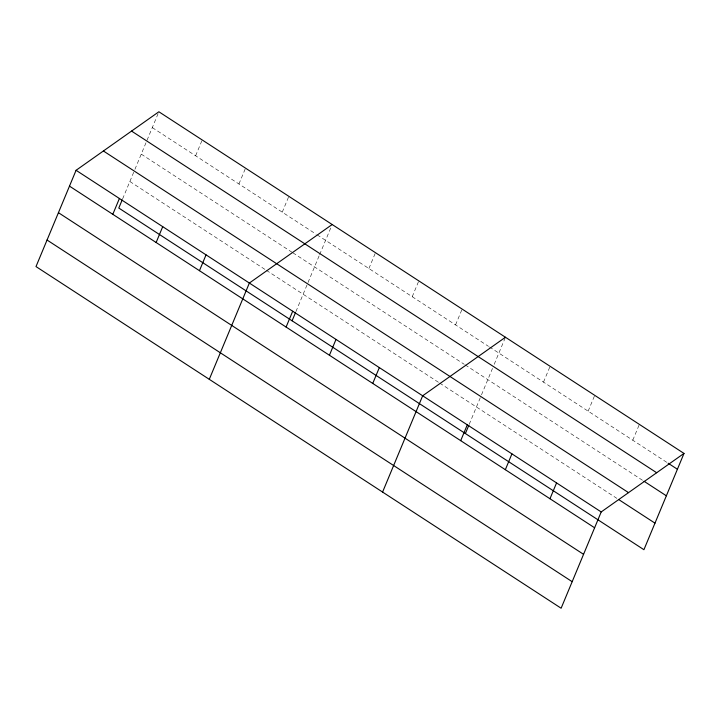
<?xml version="1.0" encoding="UTF-8"?>
<svg xmlns="http://www.w3.org/2000/svg" width="720" height="720" viewBox="0 0 720 720"><rect width="100%" height="100%" fill="white"/><g stroke="black" fill="none" stroke-linecap="round" stroke-linejoin="round"><path stroke-width="0.54" stroke-dasharray="3.6 2.7" d="M122.634 198.864L134.496 170.361M134.919 169.344L158.472 112.761M195.615 155.781L202.203 139.959M238.941 183.969L245.529 168.147M282.258 212.157L288.846 196.326M295.92 311.607L319.203 255.663M319.635 254.637L331.758 225.504M368.901 268.533L375.489 252.702M412.227 296.712L418.815 280.89M455.553 324.9L462.141 309.078M469.206 424.35L481.077 395.847M481.491 394.83L492.498 368.406M494.199 364.32L505.044 338.247M543.51 382.131L550.098 366.3M588.141 411.165L594.729 395.343M632.781 440.208L639.369 424.386M152.289 127.602L316.161 234.216M317.106 234.828L488.511 346.347M489.456 346.959L667.179 462.591M141.246 154.143L291.924 252.189M292.869 252.801L464.274 364.32M465.219 364.932L643.113 480.672M129.852 181.503L265.473 269.739M266.418 270.351L438.759 382.482M439.704 383.094L616.851 498.348"/><path stroke-width="1.08" d="M76.077 170.298L36 266.58L561.123 608.229L601.2 511.947L684 453.42L158.877 111.771L76.077 170.298L601.2 511.947M112.815 214.308L119.403 198.486M122.202 199.881L118.8 208.053L643.923 549.702L684 453.42M156.132 242.496L162.72 226.674M199.458 270.684L206.046 254.862M209.286 379.323L249.363 283.041L332.172 224.514M286.101 327.06L292.689 311.229M292.095 320.796L295.497 312.624M329.427 355.239L336.006 339.417M372.744 383.427L379.332 367.605M382.581 492.066L422.658 395.793L505.458 337.257M460.701 440.658L467.289 424.827M465.381 433.539L468.783 425.367M505.341 469.692L511.929 453.87M549.972 498.735L556.56 482.913M668.115 463.203L677.412 469.251M131.553 131.085L656.676 472.734M644.04 481.275L666.36 495.801M103.401 150.984L628.524 492.633M618.705 499.554L654.975 523.152M69.489 186.129L594.612 527.778M58.437 212.679L583.56 554.328M47.052 240.03L572.166 581.679"/></g></svg>
